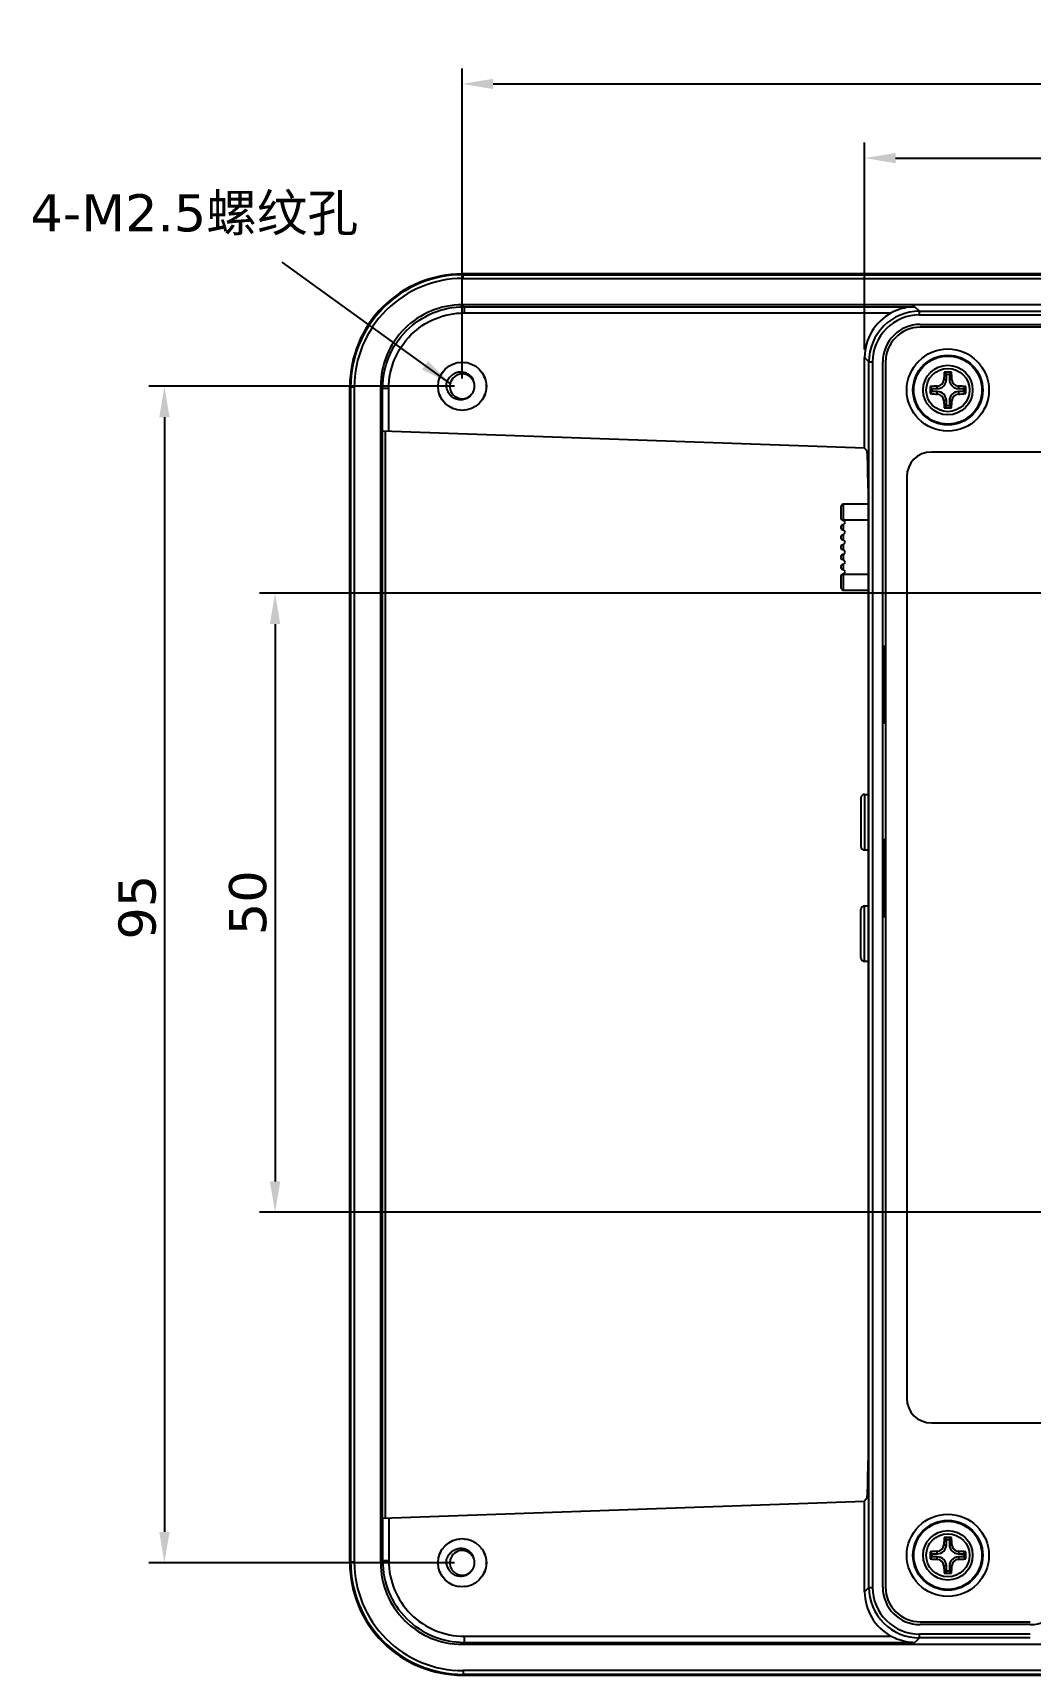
# Model space of a CAD drawing. Header units: millimetres. Extents: x 47 to 545, y 95 to 243.
# Drawn here: x 323.7 to 404.2, y 104.1 to 236.7 of the extents above; entities that cross this region are included whole.
import ezdxf

# ---------------------------------------------------------------- set-up
doc = ezdxf.new("R2010")
doc.units = ezdxf.units.MM
doc.header["$LTSCALE"] = 30.734
doc.header["$PDMODE"] = 3
doc.header["$PDSIZE"] = 0.3125
doc.layers.get('0').update_dxf_attribs({"linetype": 'CONTINUOUS'})
doc.layers.get('Defpoints').update_dxf_attribs({"linetype": 'CONTINUOUS'})
doc.layers.add('dim', color=6, linetype='CONTINUOUS', lineweight=9)
doc.styles.add('Verdana', font='verdana.ttf', dxfattribs={"height": 3})
doc.dimstyles.new('aaaaaaaa 3.0', dxfattribs={"dimtxt": 3, "dimasz": 2.5, "dimexe": 1.25, "dimexo": 0.625, "dimtad": 1, "dimzin": 9, "dimdsep": 46, "dimtxsty": 'Verdana', "dimcen": 0, "dimazin": 0, "dimtfac": 1, "dimtofl": 0, "dimtmove": 0, "dimatfit": 3, "dimfxl": 1, "dimlwd": 25, "dimlwe": 25, "dimarcsym": 0})

# ---------------------------------------------------------------- blocks, each defined once
blk = doc.blocks.new('*D22')
at = {"layer": 'Defpoints', "color": 0}
for p in [(535.58, 232.62), (358.38, 208.2), (535.58, 208.2)]:
    blk.add_point(p, dxfattribs=at)
at = {"layer": 'dim', "color": 0, "lineweight": 25}
for p, q in [((358.38, 208.83), (358.38, 233.87)), ((535.58, 208.83), (535.58, 233.87)), ((360.88, 232.62), (533.08, 232.62))]:
    blk.add_line(p, q, dxfattribs=at)
at = {"layer": 'dim', "color": 0}
for points in [[(360.88, 233.03), (360.88, 232.2), (358.38, 232.62)], [(533.08, 232.2), (533.08, 233.03), (535.58, 232.62)]]:
    blk.add_solid(points, dxfattribs=at)
at = {"layer": 'dim', "color": 0, "insert": (447.05, 234.77), "char_height": 3, "attachment_point": 5, "style": 'Verdana'}
blk.add_mtext('177.2', dxfattribs=at)
blk = doc.blocks.new('*D23')
at = {"layer": 'Defpoints', "color": 0}
for p in [(358.38, 208.2), (334.33, 113.2), (358.38, 113.2)]:
    blk.add_point(p, dxfattribs=at)
at = {"layer": 'dim', "color": 0, "lineweight": 25}
for p, q in [((357.75, 208.2), (333.08, 208.2)), ((334.33, 205.7), (334.33, 115.7)), ((357.75, 113.2), (333.08, 113.2))]:
    blk.add_line(p, q, dxfattribs=at)
at = {"layer": 'dim', "color": 0}
for points in [[(334.75, 205.7), (333.92, 205.7), (334.33, 208.2)], [(333.92, 115.7), (334.75, 115.7), (334.33, 113.2)]]:
    blk.add_solid(points, dxfattribs=at)
at = {"layer": 'dim', "color": 0, "insert": (332.15, 166.14), "char_height": 3, "attachment_point": 5, "rotation": 90, "style": 'Verdana'}
blk.add_mtext('95', dxfattribs=at)
blk = doc.blocks.new('*D25')
at = {"layer": 'Defpoints', "color": 0}
for p in [(421.98, 191.5), (343.27, 141.5), (421.98, 141.5)]:
    blk.add_point(p, dxfattribs=at)
at = {"layer": 'dim', "color": 0, "lineweight": 25}
for p, q in [((421.35, 191.5), (342.02, 191.5)), ((343.27, 189), (343.27, 144)), ((421.35, 141.5), (342.02, 141.5))]:
    blk.add_line(p, q, dxfattribs=at)
at = {"layer": 'dim', "color": 0}
for points in [[(343.69, 189), (342.85, 189), (343.27, 191.5)], [(342.85, 144), (343.69, 144), (343.27, 141.5)]]:
    blk.add_solid(points, dxfattribs=at)
at = {"layer": 'dim', "color": 0, "insert": (341.08, 166.5), "char_height": 3, "attachment_point": 5, "rotation": 90, "style": 'Verdana'}
blk.add_mtext('50', dxfattribs=at)
blk = doc.blocks.new('*D26')
at = {"layer": 'Defpoints', "color": 0}
for p in [(503.08, 226.63), (390.88, 210.53), (503.08, 210.53)]:
    blk.add_point(p, dxfattribs=at)
at = {"layer": 'dim', "color": 0, "lineweight": 25}
for p, q in [((390.88, 211.16), (390.88, 227.88)), ((503.08, 211.16), (503.08, 227.88)), ((393.38, 226.63), (500.58, 226.63))]:
    blk.add_line(p, q, dxfattribs=at)
at = {"layer": 'dim', "color": 0}
for points in [[(393.38, 227.04), (393.38, 226.21), (390.88, 226.63)], [(500.58, 226.21), (500.58, 227.04), (503.08, 226.63)]]:
    blk.add_solid(points, dxfattribs=at)
at = {"layer": 'dim', "color": 0, "insert": (446.98, 228.78), "char_height": 3, "attachment_point": 5, "style": 'Verdana'}
blk.add_mtext('112.2', dxfattribs=at)

msp = doc.modelspace()

# ---------------------------------------------------------------- linework, layer by layer
at = {"linetype": 'Continuous'}
for p, q in [((358.447, 217.209), (358.385, 217.272)), ((535.575, 217.272), (358.385, 217.272)), ((358.447, 217.209), (535.512, 217.209)), ((358.448, 216.909), (535.511, 216.909)), ((358.535, 214.623), (358.377, 214.78)), ((535.582, 214.78), (358.378, 214.78)), ((358.535, 214.623), (358.535, 214.123)), ((358.535, 214.623), (394.945, 214.623)), ((358.535, 214.123), (393.025, 214.123)), ((394.945, 214.623), (395.304, 214.264)), ((395.304, 213.964), (395.304, 214.264)), ((395.304, 214.264), (498.655, 214.264)), ((395.304, 213.964), (498.655, 213.964)), ((395.36, 213.195), (395.36, 213.156)), ((395.36, 213.195), (498.6, 213.195)), ((498.597, 212.966), (395.362, 212.966)), ((358.136, 210.118), (358.182, 210.083)), ((358.182, 210.083), (358.221, 210.129)), ((358.538, 210.129), (358.578, 210.083)), ((358.578, 210.083), (358.623, 210.118)), ((390.88, 203.218), (390.88, 210.531)), ((390.88, 210.531), (391.225, 210.185)), ((391.225, 111.215), (391.225, 210.185)), ((391.225, 210.185), (391.525, 210.185)), ((391.525, 210.185), (391.525, 111.215)), ((392.34, 111.225), (392.34, 210.176)), ((392.34, 210.176), (392.38, 210.176)), ((392.569, 210.173), (392.569, 111.227)), ((351.8, 113.198), (351.8, 208.202)), ((351.957, 208.045), (351.8, 208.202)), ((356.486, 208.2), (356.459, 208.228)), ((356.597, 208.948), (356.65, 208.97)), ((356.65, 208.97), (356.63, 209.027)), ((356.848, 209.313), (356.84, 209.37)), ((359.919, 209.37), (359.912, 209.313)), ((360.129, 209.027), (360.11, 208.97)), ((360.11, 208.97), (360.162, 208.948)), ((360.3, 208.228), (360.273, 208.2)), ((396.75, 208.018), (396.75, 208.222)), ((397.274, 208.746), (397.478, 208.746)), ((397.478, 209.168), (397.312, 209.334)), ((397.478, 208.746), (397.478, 209.168)), ((397.478, 209.168), (397.723, 209.168)), ((397.723, 209.168), (397.889, 209.334)), ((397.723, 209.168), (397.723, 208.746)), ((397.723, 208.746), (397.927, 208.746)), ((398.45, 208.222), (398.45, 208.018)), ((349.308, 113.205), (349.308, 208.195)), ((349.308, 208.195), (349.371, 208.132)), ((349.371, 208.132), (349.371, 113.268)), ((349.67, 208.132), (349.371, 208.132)), ((349.67, 208.132), (349.67, 113.268)), ((351.957, 204.591), (351.957, 208.045)), ((351.957, 208.045), (352.457, 208.045)), ((352.457, 204.573), (352.457, 208.045)), ((356.459, 208.172), (356.486, 208.2)), ((356.65, 207.43), (356.597, 207.452)), ((356.63, 207.373), (356.65, 207.43)), ((356.84, 207.03), (356.848, 207.087)), ((359.912, 207.087), (359.919, 207.03)), ((360.162, 207.452), (360.11, 207.43)), ((360.11, 207.43), (360.129, 207.373)), ((360.273, 208.2), (360.3, 208.172)), ((396.328, 208.018), (396.162, 208.184)), ((396.328, 207.773), (396.162, 207.607)), ((396.328, 207.773), (396.328, 208.018)), ((396.328, 208.018), (396.75, 208.018)), ((396.75, 207.773), (396.328, 207.773)), ((396.75, 207.569), (396.75, 207.773)), ((397.478, 207.046), (397.274, 207.046)), ((397.478, 206.623), (397.478, 207.046)), ((397.723, 207.046), (397.723, 206.623)), ((397.927, 207.046), (397.723, 207.046)), ((398.45, 208.018), (398.873, 208.018)), ((398.45, 207.773), (398.45, 207.569)), ((398.873, 207.773), (398.45, 207.773)), ((398.873, 208.018), (399.039, 208.184)), ((398.873, 208.018), (398.873, 207.773)), ((398.873, 207.773), (399.039, 207.607)), ((358.182, 206.317), (358.136, 206.282)), ((358.221, 206.271), (358.182, 206.317)), ((358.578, 206.317), (358.538, 206.271)), ((358.623, 206.282), (358.578, 206.317)), ((397.478, 206.623), (397.312, 206.457)), ((397.723, 206.623), (397.478, 206.623)), ((397.723, 206.623), (397.889, 206.457)), ((351.95, 116.809), (351.95, 204.591)), ((351.95, 204.591), (390.88, 203.231)), ((352.149, 204.584), (352.149, 116.816)), ((390.88, 203.218), (391.079, 202.951)), ((497.68, 202.894), (396.28, 202.894)), ((394.28, 200.894), (394.28, 126.494)), ((391.155, 199.952), (391.155, 121.448)), ((389.159, 198.7), (388.959, 198.5)), ((388.959, 198.5), (388.959, 197.592)), ((389.159, 198.7), (389.159, 197.374)), ((389.159, 198.7), (391.155, 198.7)), ((388.959, 196.828), (388.959, 196.792)), ((389.081, 197.408), (389.188, 197.362)), ((389.081, 197.012), (389.188, 197.058)), ((389.188, 196.562), (389.081, 196.608)), ((389.099, 197.4), (389.159, 197.4)), ((391.155, 197.4), (389.159, 197.4)), ((389.159, 197.046), (389.159, 196.574)), ((388.959, 196.028), (388.959, 195.992)), ((388.959, 195.228), (388.959, 195.192)), ((389.081, 196.212), (389.188, 196.258)), ((389.188, 195.762), (389.081, 195.808)), ((389.081, 195.412), (389.188, 195.458)), ((389.188, 194.962), (389.081, 195.008)), ((389.159, 196.246), (389.159, 195.774)), ((389.159, 195.446), (389.159, 194.974)), ((388.959, 194.428), (388.959, 194.392)), ((388.959, 193.628), (388.959, 193.592)), ((389.081, 194.612), (389.188, 194.658)), ((389.188, 194.162), (389.081, 194.208)), ((389.081, 193.812), (389.188, 193.858)), ((389.159, 194.646), (389.159, 194.174)), ((389.159, 193.846), (389.159, 193.374)), ((388.959, 192.828), (388.959, 191.92)), ((389.188, 193.362), (389.081, 193.408)), ((389.081, 193.012), (389.188, 193.058)), ((389.159, 193.02), (389.099, 193.02)), ((389.159, 193.046), (389.159, 191.72)), ((389.159, 193.02), (391.155, 193.02)), ((388.959, 191.92), (389.159, 191.72)), ((391.155, 191.72), (389.159, 191.72)), ((392.38, 187.22), (392.458, 187.142)), ((392.38, 187.22), (392.569, 187.22)), ((392.458, 187.142), (392.458, 181.099)), ((392.569, 187.142), (392.458, 187.142)), ((392.38, 181.02), (392.458, 181.099)), ((392.38, 181.02), (392.569, 181.02)), ((392.458, 181.099), (392.569, 181.099)), ((390.88, 175.25), (390.88, 170.75)), ((390.88, 175.25), (391.155, 175.25)), ((390.58, 174.95), (390.58, 171.05)), ((392.38, 171.6), (392.458, 171.522)), ((392.38, 171.6), (392.569, 171.6)), ((392.458, 171.522), (392.458, 165.479)), ((392.569, 171.522), (392.458, 171.522)), ((391.155, 170.75), (390.88, 170.75)), ((390.58, 162.05), (390.58, 165.95)), ((390.88, 161.75), (390.88, 166.25)), ((390.88, 166.25), (391.155, 166.25)), ((392.38, 165.4), (392.458, 165.479)), ((392.38, 165.4), (392.569, 165.4)), ((392.458, 165.479), (392.569, 165.479)), ((391.155, 161.75), (390.88, 161.75)), ((396.28, 124.494), (497.68, 124.494)), ((351.95, 116.809), (390.88, 118.169)), ((391.079, 118.449), (390.88, 118.182)), ((390.88, 110.869), (390.88, 118.182)), ((351.957, 116.809), (351.957, 113.355)), ((352.457, 116.827), (352.457, 113.355)), ((356.848, 114.313), (356.84, 114.37)), ((358.136, 115.118), (358.182, 115.083)), ((358.182, 115.083), (358.221, 115.129)), ((358.538, 115.129), (358.578, 115.083)), ((358.578, 115.083), (358.623, 115.118)), ((359.919, 114.37), (359.912, 114.313)), ((396.328, 113.927), (396.162, 114.093)), ((396.75, 113.927), (396.75, 114.131)), ((397.274, 114.655), (397.478, 114.655)), ((397.478, 115.077), (397.312, 115.243)), ((397.478, 114.655), (397.478, 115.077)), ((397.478, 115.077), (397.723, 115.077)), ((397.723, 115.077), (397.889, 115.243)), ((397.723, 115.077), (397.723, 114.655)), ((397.723, 114.655), (397.927, 114.655)), ((398.45, 114.131), (398.45, 113.927)), ((398.873, 113.927), (399.039, 114.093)), ((349.371, 113.268), (349.308, 113.205)), ((349.371, 113.268), (349.67, 113.268)), ((351.957, 113.355), (351.8, 113.198)), ((352.457, 113.355), (351.957, 113.355)), ((356.486, 113.2), (356.459, 113.228)), ((356.459, 113.172), (356.486, 113.2)), ((356.597, 113.948), (356.65, 113.97)), ((356.65, 113.97), (356.63, 114.027)), ((360.129, 114.027), (360.11, 113.97)), ((360.11, 113.97), (360.162, 113.948)), ((360.3, 113.228), (360.273, 113.2)), ((360.273, 113.2), (360.3, 113.172)), ((396.328, 113.682), (396.162, 113.516)), ((396.328, 113.682), (396.328, 113.927)), ((396.328, 113.927), (396.75, 113.927)), ((396.75, 113.682), (396.328, 113.682)), ((396.75, 113.478), (396.75, 113.682)), ((397.478, 112.955), (397.274, 112.955)), ((397.478, 112.532), (397.478, 112.955)), ((397.723, 112.955), (397.723, 112.532)), ((397.927, 112.955), (397.723, 112.955)), ((398.45, 113.927), (398.873, 113.927)), ((398.45, 113.682), (398.45, 113.478)), ((398.873, 113.682), (398.45, 113.682)), ((398.873, 113.927), (398.873, 113.682)), ((398.873, 113.682), (399.039, 113.516)), ((356.65, 112.43), (356.597, 112.452)), ((356.63, 112.373), (356.65, 112.43)), ((356.84, 112.03), (356.848, 112.087)), ((359.912, 112.087), (359.919, 112.03)), ((360.162, 112.452), (360.11, 112.43)), ((360.11, 112.43), (360.129, 112.373)), ((397.478, 112.532), (397.312, 112.366)), ((397.723, 112.532), (397.478, 112.532)), ((397.723, 112.532), (397.889, 112.366)), ((358.182, 111.317), (358.136, 111.282)), ((358.221, 111.271), (358.182, 111.317)), ((358.578, 111.317), (358.538, 111.271)), ((358.623, 111.282), (358.578, 111.317)), ((391.225, 111.215), (390.88, 110.869)), ((391.225, 111.215), (391.525, 111.215)), ((392.38, 111.225), (392.34, 111.225)), ((395.304, 107.136), (395.304, 107.436)), ((404.255, 107.436), (395.304, 107.436)), ((395.36, 108.245), (395.36, 108.205)), ((404.245, 108.205), (395.36, 108.205)), ((395.362, 108.434), (404.246, 108.434)), ((404.245, 108.245), (404.245, 108.205)), ((358.535, 106.778), (358.377, 106.62)), ((358.378, 106.62), (535.582, 106.62)), ((358.535, 107.277), (358.535, 106.778)), ((358.535, 107.277), (393.025, 107.277)), ((358.535, 106.778), (394.945, 106.778)), ((395.304, 107.136), (394.945, 106.778)), ((404.255, 107.136), (395.304, 107.136)), ((358.385, 104.128), (358.447, 104.191)), ((358.385, 104.128), (535.575, 104.128)), ((358.447, 104.491), (358.447, 104.191)), ((535.512, 104.191), (358.447, 104.191)), ((535.511, 104.491), (358.448, 104.491))]:
    msp.add_line(p, q, dxfattribs=at)
for centre, radius in [((397.6, 207.896), 3.317), ((358.38, 208.2), 1.95), ((397.6, 207.896), 2.817), ((397.6, 207.896), 2.75), ((397.6, 207.896), 2), ((397.6, 207.896), 1.745), ((397.6, 113.805), 3.317), ((397.6, 113.805), 2.817), ((397.6, 113.805), 2.75), ((397.6, 113.805), 2), ((397.6, 113.805), 1.745), ((358.38, 113.2), 1.95)]:
    msp.add_circle(centre, radius, dxfattribs=at)
for centre, radius, start, end in [((358.384, 208.196), 9.076, 89.99453, 180.00547), ((358.447, 208.133), 9.076, 89.99453, 180.00547), ((358.446, 208.133), 8.776, 89.98897, 180.01079), ((358.377, 208.203), 6.577, 89.99135, 180.00865), ((395.304, 210.186), 4.078, 89.99718, 180.00282), ((395.304, 210.186), 3.778, 89.99322, 180.00684), ((395.36, 210.176), 3.019, 90, 180), ((395.362, 210.173), 2.793, 90, 180), ((358.38, 208.2), 1, 16.05329, 317.58085), ((358.38, 208.2), 1, 317.59035, 16.04393), ((397.545, 191.362), 16.879, 92.69903, 94.70149), ((396.75, 208.746), 0.728, 270, 0), ((396.725, 208.771), 0.55, 272.67499, 357.32501), ((413.904, 207.966), 16.649, 175.28468, 177.31481), ((397.6, 190.773), 18.564, 89.10904, 90.89096), ((398.45, 208.746), 0.728, 180, 270), ((381.047, 207.95), 16.899, 2.7002, 4.70031), ((398.476, 208.771), 0.55, 182.67498, 267.32502), ((397.67, 191.593), 16.648, 85.28461, 87.31487), ((414.72, 207.896), 18.56, 179.10931, 180.00042), ((414.72, 207.895), 18.56, 179.99958, 180.89069), ((397.526, 224.141), 16.59, 265.28106, 267.31842), ((396.75, 207.046), 0.728, 0, 90), ((396.725, 207.02), 0.55, 2.67499, 87.32501), ((414.15, 207.842), 16.895, 182.69999, 184.70052), ((398.45, 207.046), 0.728, 90, 180), ((381.298, 207.826), 16.648, 355.28459, 357.31489), ((398.476, 207.02), 0.55, 92.67548, 177.32457), ((397.654, 224.449), 16.899, 272.70019, 274.70033), ((380.478, 207.896), 18.563, 359.99963, 0.89063), ((380.478, 207.896), 18.563, 359.10937, 0.00037), ((397.6, 225.018), 18.564, 269.10904, 270.89096), ((396.28, 200.894), 2, 90, 180), ((389.159, 197.592), 0.2, 180, 246.80141), ((389.159, 196.828), 0.2, 113.19859, 180), ((389.159, 196.792), 0.2, 180, 246.80141), ((389.109, 197.178), 0.2, 9.17185, 66.80141), ((389.109, 197.242), 0.2, 293.19859, 350.82815), ((389.109, 196.378), 0.2, 9.17185, 66.80141), ((389.109, 196.442), 0.2, 293.19859, 350.82815), ((389.159, 196.028), 0.2, 113.19859, 180), ((389.159, 195.992), 0.2, 180, 246.80141), ((389.159, 195.228), 0.2, 113.19859, 180), ((389.159, 195.192), 0.2, 180, 246.80141), ((389.109, 195.578), 0.2, 9.17185, 66.80141), ((389.109, 195.642), 0.2, 293.19859, 350.82815), ((389.109, 194.778), 0.2, 9.17185, 66.80141), ((389.159, 194.428), 0.2, 113.19859, 180), ((389.159, 194.392), 0.2, 180, 246.80141), ((389.159, 193.628), 0.2, 113.19859, 180), ((389.109, 194.842), 0.2, 293.19859, 350.82815), ((389.109, 193.978), 0.2, 9.17185, 66.80141), ((389.109, 194.042), 0.2, 293.19859, 350.82815), ((389.159, 193.592), 0.2, 180, 246.80141), ((389.159, 192.828), 0.2, 113.19859, 180), ((389.109, 193.178), 0.2, 9.17185, 66.80141), ((389.109, 193.242), 0.2, 293.19859, 350.82815), ((390.88, 174.95), 0.3, 90, 180), ((390.88, 171.05), 0.3, 180, 270), ((390.88, 165.95), 0.3, 90, 180), ((390.88, 162.05), 0.3, 180, 270), ((396.28, 126.494), 2, 180, 270), ((358.38, 113.2), 1, 16.05329, 317.58085), ((414.72, 113.805), 18.56, 179.10931, 180.00042), ((397.545, 97.271), 16.879, 92.69903, 94.70149), ((396.75, 114.655), 0.728, 270, 0), ((396.725, 114.68), 0.55, 272.67499, 357.32501), ((413.904, 113.875), 16.649, 175.28468, 177.31481), ((397.6, 96.682), 18.564, 89.10904, 90.89096), ((398.45, 114.655), 0.728, 180, 270), ((381.047, 113.858), 16.899, 2.7002, 4.70031), ((398.476, 114.68), 0.55, 182.67498, 267.32502), ((397.67, 97.502), 16.648, 85.28461, 87.31487), ((380.478, 113.805), 18.563, 359.99963, 0.89063), ((358.384, 113.204), 9.076, 179.99451, 270.00549), ((358.447, 113.267), 9.076, 179.99451, 270.00549), ((358.446, 113.267), 8.776, 179.98917, 270.00906), ((358.377, 113.197), 6.577, 179.99132, 270.00868), ((358.534, 113.355), 6.577, 179.9967, 270.0033), ((358.534, 113.354), 6.077, 179.9925, 270.0075), ((358.38, 113.2), 1, 317.59035, 16.04393), ((414.72, 113.804), 18.56, 179.99958, 180.89069), ((397.526, 130.05), 16.59, 265.28106, 267.31842), ((396.75, 112.955), 0.728, 0, 90), ((396.725, 112.929), 0.55, 2.67499, 87.32501), ((414.15, 113.75), 16.895, 182.69999, 184.70052), ((398.45, 112.955), 0.728, 90, 180), ((381.298, 113.734), 16.648, 355.28459, 357.31489), ((398.476, 112.929), 0.55, 92.67548, 177.32457), ((397.654, 130.358), 16.899, 272.70019, 274.70033), ((380.478, 113.804), 18.563, 359.10937, 0.00037), ((397.6, 130.927), 18.564, 269.10904, 270.89096), ((395.304, 111.215), 4.078, 179.99721, 270.00279), ((395.304, 111.214), 3.778, 179.99319, 270.00676), ((395.36, 111.225), 3.019, 180, 270), ((395.362, 111.227), 2.793, 180, 270), ((404.245, 111.225), 3.019, 270, 0)]:
    msp.add_arc(centre, radius, start, end, dxfattribs=at)
for centre, major_axis, ratio, start_param, end_param in [((394.961, 210.528), (2.887, -2.887), 0.999315, 2.8500821, 3.9266482), ((391.076, 199.953), (0, 3), 0.02618, -1.5709435, -0.0351273), ((391.076, 121.448), (0, 3), 0.02618, -3.1064653, -1.5706491), ((394.961, 110.872), (2.887, 2.887), 0.999315, -3.9266482, -2.8500821)]:
    msp.add_ellipse(centre, major_axis=major_axis, ratio=ratio, start_param=start_param, end_param=end_param, dxfattribs=at)
for points, knots in [([(358.447, 216.909), (358.448, 216.979), (358.443, 217.079), (358.452, 217.179), (358.447, 217.209)], [0, 0, 0, 0, 0.6972491, 1, 1, 1, 1]), ([(351.957, 208.045), (351.957, 208.901), (352.3, 210.632), (353.765, 212.818), (355.951, 214.281), (357.68, 214.623), (358.535, 214.623)], [0, 0, 0, 0, 0.2502724, 0.500281, 0.7501331, 1, 1, 1, 1]), ([(352.457, 208.045), (352.457, 208.836), (352.773, 210.436), (354.127, 212.456), (356.147, 213.807), (357.745, 214.123), (358.535, 214.123)], [0, 0, 0, 0, 0.2502726, 0.500281, 0.7501329, 1, 1, 1, 1]), ([(394.945, 214.623), (394.782, 214.621), (394.118, 214.575), (393.467, 214.361), (393.025, 214.123)], [0, 0, 0, 0, 0.2451111, 1, 1, 1, 1]), ([(359.118, 207.526), (359.081, 207.475), (358.997, 207.38), (358.846, 207.264), (358.678, 207.177), (358.496, 207.121), (358.307, 207.098), (358.118, 207.108), (357.932, 207.15), (357.757, 207.222), (357.595, 207.322), (357.405, 207.488), (357.22, 207.749), (357.125, 208.054), (357.105, 208.306), (357.114, 208.432), (357.124, 208.494)], [0, 0, 0, 0, 0.062532, 0.125066, 0.1876055, 0.2501422, 0.3126814, 0.375231, 0.4377758, 0.5003213, 0.5628736, 0.6254185, 0.7501411, 0.8748826, 0.9374406, 1, 1, 1, 1]), ([(359.341, 208.476), (359.33, 208.539), (359.297, 208.661), (359.214, 208.832), (359.101, 208.985), (358.986, 209.094), (358.884, 209.167), (358.775, 209.232), (358.63, 209.295), (358.445, 209.34), (358.256, 209.353), (358.067, 209.335), (357.883, 209.287), (357.71, 209.21), (357.55, 209.107), (357.409, 208.981), (357.288, 208.834), (357.191, 208.671), (357.143, 208.554), (357.124, 208.494)], [0, 0, 0, 0, 0.0624758, 0.1249597, 0.1874465, 0.2499303, 0.2812043, 0.3124797, 0.3749765, 0.4374718, 0.4999667, 0.5624686, 0.6249628, 0.6874642, 0.7499711, 0.8124745, 0.8749766, 0.9374867, 1, 1, 1, 1]), ([(359.341, 113.476), (359.33, 113.539), (359.297, 113.661), (359.214, 113.832), (359.101, 113.985), (358.986, 114.094), (358.884, 114.167), (358.775, 114.232), (358.63, 114.295), (358.445, 114.34), (358.256, 114.353), (358.067, 114.335), (357.883, 114.287), (357.71, 114.21), (357.55, 114.107), (357.409, 113.981), (357.288, 113.834), (357.191, 113.671), (357.143, 113.554), (357.124, 113.494)], [0, 0, 0, 0, 0.0624758, 0.1249597, 0.1874465, 0.2499303, 0.2812043, 0.3124797, 0.3749765, 0.4374718, 0.4999667, 0.5624686, 0.6249628, 0.6874642, 0.7499711, 0.8124745, 0.8749766, 0.9374867, 1, 1, 1, 1]), ([(359.118, 112.526), (359.081, 112.475), (358.997, 112.38), (358.846, 112.264), (358.678, 112.177), (358.496, 112.121), (358.307, 112.098), (358.118, 112.108), (357.932, 112.15), (357.757, 112.222), (357.595, 112.322), (357.405, 112.488), (357.22, 112.749), (357.125, 113.054), (357.105, 113.306), (357.114, 113.432), (357.124, 113.494)], [0, 0, 0, 0, 0.062532, 0.125066, 0.1876055, 0.2501422, 0.3126814, 0.375231, 0.4377758, 0.5003213, 0.5628736, 0.6254185, 0.7501411, 0.8748826, 0.9374406, 1, 1, 1, 1]), ([(393.025, 107.277), (393.176, 107.196), (393.78, 106.915), (394.452, 106.782), (394.945, 106.778)], [0, 0, 0, 0, 0.2580411, 1, 1, 1, 1])]:
    msp.add_open_spline(points, degree=3, knots=knots, dxfattribs=at)

# ---------------------------------------------------------------- texts
at = {"layer": 'dim', "insert": (323.508, 223.712), "char_height": 3, "width": 30.54187, "attachment_point": 1, "style": 'Verdana'}
msp.add_mtext('4-M2.5{\\f宋体|b0|i0|c134|p2;螺纹孔}', dxfattribs=at)

# ---------------------------------------------------------------- dimensions: what is measured, and where the dimension line sits
at = {"layer": 'dim'}
dim = msp.add_linear_dim(base=(535.58, 232.616), p1=(358.38, 208.2), p2=(535.58, 208.2), dimstyle='aaaaaaaa 3.0', dxfattribs=at)
dim.commit()
dim.dimension.update_dxf_attribs({"geometry": '*D22', "text_midpoint": (447.052, 232.616), "dimtype": 160})
dim = msp.add_linear_dim(base=(503.08, 226.628), p1=(390.88, 210.531), p2=(503.08, 210.531), dimstyle='aaaaaaaa 3.0', dxfattribs=at)
dim.commit()
dim.dimension.update_dxf_attribs({"geometry": '*D26', "text_midpoint": (446.98, 228.784)})
dim = msp.add_linear_dim(base=(334.335, 113.2), p1=(358.38, 208.2), p2=(358.38, 113.2), angle=90, dimstyle='aaaaaaaa 3.0', dxfattribs=at)
dim.commit()
dim.dimension.update_dxf_attribs({"geometry": '*D23', "text_midpoint": (334.335, 166.137), "dimtype": 160})
dim = msp.add_linear_dim(base=(343.269, 141.501), p1=(421.98, 191.5), p2=(421.98, 141.501), angle=90, dimstyle='aaaaaaaa 3.0', dxfattribs=at)
dim.commit()
dim.dimension.update_dxf_attribs({"geometry": '*D25', "text_midpoint": (341.083, 166.501)})

# ---------------------------------------------------------------- leaders
msp.add_leader([(357.406, 208.428), (343.85, 218.215)], dimstyle='aaaaaaaa 3.0', override={"dimgap": 0.625, "dimtad": 0}, dxfattribs=at)

doc.saveas('drawing.dxf')
